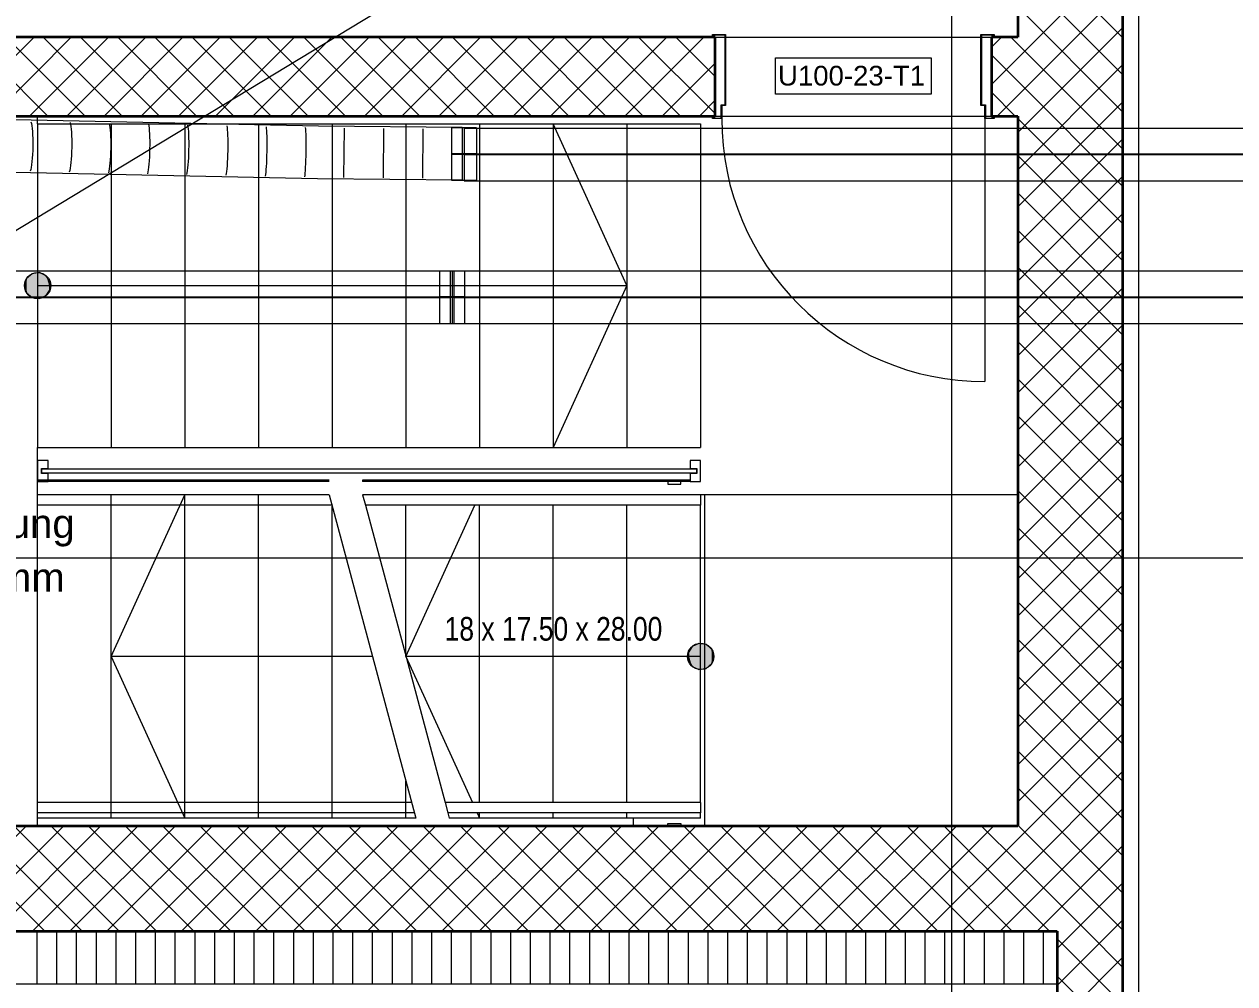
# Model space of a CAD drawing. Extents: x -982 to 937, y -179 to 616.
# Drawn here: x -426.8 to -334.8, y -60.4 to 12.6 of the extents above; entities that cross this region are included whole.
import ezdxf
from ezdxf.lldxf.tags import DXFTag

# ---------------------------------------------------------------- set-up
doc = ezdxf.new("R2010")
doc.units = 0
doc.layers.get('0').update_dxf_attribs({"lineweight": 13})
for name, color, linetype, lineweight in [('A-DETL-GENF-HDLN', 7, '_Verdeckte Linien_', 9), ('A-DOOR-____-IDEN', 7, 'Continuous', 5), ('A-DOOR-____-OTLN', 7, 'Continuous', 9), ('A-DOOR-FRAM-MCUT', 7, 'Continuous', 9), ('A-DOOR-OPNG-OTLN', 7, 'Continuous', 9), ('A-FLOR-____-OTLN', 7, 'Continuous', 9), ('A-FLOR-____-OVHD', 7, 'Strichpunkt - Fein', 9), ('A-FLOR-HRAL-MBND', 7, '_Verdeckte Linien_', 9), ('A-FLOR-HRAL-MCUT', 7, 'Continuous', 9), ('A-FLOR-HRAL-OTLN', 7, 'Continuous', 9), ('A-WALL-____-MCUT', 7, 'Continuous', 35), ('A-WALL-____-PATT', 7, 'Continuous', 35), ('S-GRID-____-OTLN', 7, 'Continuous', 5), ('S-STRS-____-IDEN', 7, 'Continuous', 9), ('S-STRS-____-MBND', 7, '_Strichpunkt - Fein', 9), ('S-STRS-____-OTLN', 7, 'Continuous', 9)]:
    doc.layers.add(name, color=color, linetype=linetype, lineweight=lineweight)
doc.layers.add('EL01_WAN_Röhre Boden', color=7, linetype='Continuous', lineweight=13, true_color=0xff6666)
doc.layers.add('EL01_WAN_Röhre Boden Typ', color=1, linetype='Continuous', lineweight=13, true_color=0xff0000)
doc.styles.get("Standard").update_dxf_attribs({"font": 'arial.ttf'})
tags = doc.linetypes.add('_Rasterlinie_', pattern=[0.375, 0.2, -0.05, 0.075, -0.05]).pattern_tags.tags
tags[10:11] = [DXFTag(74, 4), DXFTag(75, 0), DXFTag(340, '0'), DXFTag(46, 1.0), DXFTag(50, 0.0), DXFTag(44, 0.0), DXFTag(45, 0.0)]
tags[8:9] = [DXFTag(74, 4), DXFTag(75, 0), DXFTag(340, '0'), DXFTag(46, 1.0), DXFTag(50, 0.0), DXFTag(44, 0.0), DXFTag(45, 0.0)]
tags[6:7] = [DXFTag(74, 4), DXFTag(75, 0), DXFTag(340, '0'), DXFTag(46, 1.0), DXFTag(50, 0.0), DXFTag(44, 0.0), DXFTag(45, 0.0)]
tags[4:5] = [DXFTag(74, 4), DXFTag(75, 0), DXFTag(340, '0'), DXFTag(46, 1.0), DXFTag(50, 0.0), DXFTag(44, 0.0), DXFTag(45, 0.0)]
tags = doc.linetypes.add('_Strichpunkt - Fein', pattern=[0.2, 0.1, -0.05, 0, -0.05]).pattern_tags.tags
tags[10:11] = [DXFTag(74, 4), DXFTag(75, 0), DXFTag(340, '0'), DXFTag(46, 1.0), DXFTag(50, 0.0), DXFTag(44, 0.0), DXFTag(45, 0.0)]
tags[8:9] = [DXFTag(74, 4), DXFTag(75, 0), DXFTag(340, '0'), DXFTag(46, 1.0), DXFTag(50, 0.0), DXFTag(44, 0.0), DXFTag(45, 0.0)]
tags[6:7] = [DXFTag(74, 4), DXFTag(75, 0), DXFTag(340, '0'), DXFTag(46, 1.0), DXFTag(50, 0.0), DXFTag(44, 0.0), DXFTag(45, 0.0)]
tags[4:5] = [DXFTag(74, 4), DXFTag(75, 0), DXFTag(340, '0'), DXFTag(46, 1.0), DXFTag(50, 0.0), DXFTag(44, 0.0), DXFTag(45, 0.0)]
tags = doc.linetypes.add('_Verdeckte Linien_', pattern=[0.15, 0.1, -0.05]).pattern_tags.tags
tags[6:7] = [DXFTag(74, 4), DXFTag(75, 0), DXFTag(340, '0'), DXFTag(46, 1.0), DXFTag(50, 0.0), DXFTag(44, 0.0), DXFTag(45, 0.0)]
tags[4:5] = [DXFTag(74, 4), DXFTag(75, 0), DXFTag(340, '0'), DXFTag(46, 1.0), DXFTag(50, 0.0), DXFTag(44, 0.0), DXFTag(45, 0.0)]
tags = doc.linetypes.add('ACAD_ISO03W100', pattern=[30, 12, -18]).pattern_tags.tags
tags[6:7] = [DXFTag(74, 4), DXFTag(75, 0), DXFTag(340, '0'), DXFTag(46, 0.0), DXFTag(50, 0.0), DXFTag(44, 0.0), DXFTag(45, 0.0)]
tags[4:5] = [DXFTag(74, 4), DXFTag(75, 0), DXFTag(340, '0'), DXFTag(46, 0.0), DXFTag(50, 0.0), DXFTag(44, 0.0), DXFTag(45, 0.0)]
tags = doc.linetypes.add('Grundrissdarstellung Sturz', pattern=[0.25, 0.15, -0.05, 0, -0.05]).pattern_tags.tags
tags[10:11] = [DXFTag(74, 4), DXFTag(75, 0), DXFTag(340, '0'), DXFTag(46, 1.0), DXFTag(50, 0.0), DXFTag(44, 0.0), DXFTag(45, 0.0)]
tags[8:9] = [DXFTag(74, 4), DXFTag(75, 0), DXFTag(340, '0'), DXFTag(46, 1.0), DXFTag(50, 0.0), DXFTag(44, 0.0), DXFTag(45, 0.0)]
tags[6:7] = [DXFTag(74, 4), DXFTag(75, 0), DXFTag(340, '0'), DXFTag(46, 1.0), DXFTag(50, 0.0), DXFTag(44, 0.0), DXFTag(45, 0.0)]
tags[4:5] = [DXFTag(74, 4), DXFTag(75, 0), DXFTag(340, '0'), DXFTag(46, 1.0), DXFTag(50, 0.0), DXFTag(44, 0.0), DXFTag(45, 0.0)]
tags = doc.linetypes.add('Strichpunkt - Fein', pattern=[0.2, 0.1, -0.05, 0, -0.05]).pattern_tags.tags
tags[10:11] = [DXFTag(74, 4), DXFTag(75, 0), DXFTag(340, '0'), DXFTag(46, 1.0), DXFTag(50, 0.0), DXFTag(44, 0.0), DXFTag(45, 0.0)]
tags[8:9] = [DXFTag(74, 4), DXFTag(75, 0), DXFTag(340, '0'), DXFTag(46, 1.0), DXFTag(50, 0.0), DXFTag(44, 0.0), DXFTag(45, 0.0)]
tags[6:7] = [DXFTag(74, 4), DXFTag(75, 0), DXFTag(340, '0'), DXFTag(46, 1.0), DXFTag(50, 0.0), DXFTag(44, 0.0), DXFTag(45, 0.0)]
tags[4:5] = [DXFTag(74, 4), DXFTag(75, 0), DXFTag(340, '0'), DXFTag(46, 1.0), DXFTag(50, 0.0), DXFTag(44, 0.0), DXFTag(45, 0.0)]
tags = doc.linetypes.add('STRICHPUNKT2', pattern=[12.7, 6.35, -3.175, 0, -3.175]).pattern_tags.tags
tags[10:11] = [DXFTag(74, 4), DXFTag(75, 0), DXFTag(340, '0'), DXFTag(46, 0.0), DXFTag(50, 0.0), DXFTag(44, 0.0), DXFTag(45, 0.0)]
tags[8:9] = [DXFTag(74, 4), DXFTag(75, 0), DXFTag(340, '0'), DXFTag(46, 0.0), DXFTag(50, 0.0), DXFTag(44, 0.0), DXFTag(45, 0.0)]
tags[6:7] = [DXFTag(74, 4), DXFTag(75, 0), DXFTag(340, '0'), DXFTag(46, 0.0), DXFTag(50, 0.0), DXFTag(44, 0.0), DXFTag(45, 0.0)]
tags[4:5] = [DXFTag(74, 4), DXFTag(75, 0), DXFTag(340, '0'), DXFTag(46, 0.0), DXFTag(50, 0.0), DXFTag(44, 0.0), DXFTag(45, 0.0)]

# ---------------------------------------------------------------- blocks, each defined once
blk = doc.blocks.new('Referenz-A0UJ2GQRXE', base_point=(-954.019, -167.52))
at = {"layer": 'A-DETL-GENF-HDLN', "color": 0, "linetype": '_Verdeckte Linien_', "ltscale": 0.13}
blk.add_line((-178.659, 147.593), (-548.359, -76.407), dxfattribs=at)
at = {"layer": 'A-DOOR-____-IDEN', "color": 0, "linetype": 'Continuous', "ltscale": 0.13}
for p, q in [((-369.68, 10.029), (-357.84, 10.029)), ((-369.68, 7.249), (-369.68, 10.029)), ((-357.84, 10.029), (-357.84, 7.249)), ((-357.84, 7.249), (-369.68, 7.249))]:
    blk.add_line(p, q, dxfattribs=at)
at = {"layer": 'A-DOOR-____-OTLN', "color": 0, "linetype": 'Grundrissdarstellung Sturz', "ltscale": 0.13}
for p, q in [((-374.259, 11.593), (-353.259, 11.593)), ((-374.259, 5.593), (-353.259, 5.593))]:
    blk.add_line(p, q, dxfattribs=at)
at = {"layer": 'A-DOOR-FRAM-MCUT', "color": 0, "linetype": 'Continuous', "ltscale": 0.13}
for p, q in [((-374.459, 11.793), (-373.459, 11.793)), ((-374.459, 11.593), (-374.459, 11.793)), ((-374.419, 11.593), (-374.459, 11.593)), ((-374.419, 11.753), (-374.419, 11.593)), ((-373.499, 11.753), (-374.419, 11.753)), ((-373.499, 6.433), (-373.499, 11.753)), ((-373.459, 11.793), (-373.459, 6.393)), ((-354.059, 11.793), (-353.059, 11.793)), ((-354.059, 6.393), (-354.059, 11.793)), ((-354.019, 11.753), (-354.019, 6.433)), ((-353.099, 11.753), (-354.019, 11.753)), ((-353.099, 11.593), (-353.099, 11.753)), ((-353.059, 11.593), (-353.099, 11.593)), ((-353.059, 11.793), (-353.059, 11.593)), ((-374.459, 5.593), (-374.419, 5.593)), ((-374.459, 5.393), (-374.459, 5.593)), ((-374.419, 5.593), (-374.419, 5.433)), ((-373.799, 6.433), (-373.499, 6.433)), ((-373.799, 5.433), (-373.799, 6.433)), ((-373.759, 6.393), (-373.759, 5.393)), ((-373.459, 6.393), (-373.759, 6.393)), ((-353.759, 6.393), (-354.059, 6.393)), ((-354.019, 6.433), (-353.719, 6.433)), ((-353.759, 5.393), (-353.759, 6.393)), ((-353.719, 6.433), (-353.719, 5.433)), ((-353.099, 5.593), (-353.059, 5.593)), ((-353.099, 5.433), (-353.099, 5.593)), ((-353.059, 5.593), (-353.059, 5.393)), ((-373.759, 5.393), (-374.459, 5.393)), ((-374.419, 5.433), (-373.799, 5.433)), ((-353.059, 5.393), (-353.759, 5.393)), ((-353.719, 5.433), (-353.099, 5.433))]:
    blk.add_line(p, q, dxfattribs=at)
at = {"layer": 'A-DOOR-OPNG-OTLN', "color": 0, "linetype": 'Continuous', "ltscale": 0.13}
blk.add_line((-353.759, 5.393), (-353.759, -14.607), dxfattribs=at)
blk.add_ellipse((-353.759, 5.393), major_axis=(-20, 0), ratio=1, start_param=0, end_param=1.570796, dxfattribs=at)
at = {"layer": 'A-FLOR-____-OTLN', "color": 0, "linetype": 'Continuous', "ltscale": 0.13}
for p, q in [((-351.259, -23.207), (-375.359, -23.207)), ((-375.059, -23.207), (-375.059, -48.407)), ((-380.459, -48.407), (-380.459, -47.807))]:
    blk.add_line(p, q, dxfattribs=at)
at = {"layer": 'A-FLOR-____-OVHD', "color": 0, "linetype": 'Strichpunkt - Fein', "ltscale": 0.13}
blk.add_line((-342.059, -146.507), (-342.059, 184.393), dxfattribs=at)
at = {"layer": 'A-FLOR-HRAL-MBND', "color": 0, "linetype": '_Verdeckte Linien_', "ltscale": 0.13}
for p, q in [((-425.759, -22.207), (-425.759, -22.107)), ((-403.595, -22.107), (-425.759, -22.107)), ((-403.595, -22.207), (-425.759, -22.207)), ((-425.759, -24.007), (-425.759, -23.207)), ((-403.595, -23.207), (-425.759, -23.207)), ((-403.38, -24.007), (-425.759, -24.007)), ((-425.759, -47.407), (-425.759, -46.607)), ((-397.325, -46.607), (-425.759, -46.607)), ((-397.11, -47.407), (-425.759, -47.407))]:
    blk.add_line(p, q, dxfattribs=at)
at = {"layer": 'A-FLOR-HRAL-MCUT', "color": 0, "linetype": 'Continuous', "ltscale": 0.13}
for p, q in [((-424.959, -20.607), (-425.759, -20.607)), ((-425.759, -20.607), (-425.759, -22.207)), ((-424.959, -21.207), (-424.959, -20.607)), ((-375.359, -20.607), (-376.159, -20.607)), ((-376.159, -20.607), (-376.159, -21.207)), ((-375.359, -22.207), (-375.359, -20.607)), ((-425.459, -21.607), (-425.459, -21.207)), ((-425.459, -21.207), (-424.959, -21.207)), ((-375.659, -21.257), (-425.459, -21.257)), ((-425.459, -21.257), (-425.459, -21.557)), ((-425.459, -21.557), (-375.659, -21.557)), ((-424.959, -21.607), (-425.459, -21.607)), ((-424.959, -22.207), (-424.959, -21.607)), ((-376.159, -21.207), (-375.659, -21.207)), ((-375.659, -21.607), (-376.159, -21.607)), ((-376.159, -21.607), (-376.159, -22.207)), ((-375.659, -21.207), (-375.659, -21.607)), ((-375.659, -21.557), (-375.659, -21.257)), ((-425.759, -22.207), (-424.959, -22.207)), ((-376.159, -22.207), (-375.359, -22.207))]:
    blk.add_line(p, q, dxfattribs=at)
at = {"layer": 'A-FLOR-HRAL-OTLN', "color": 0, "linetype": 'Continuous', "ltscale": 0.13}
for p, q in [((-401.055, -22.107), (-401.055, -22.207)), ((-376.159, -22.107), (-401.055, -22.107)), ((-376.159, -22.207), (-401.055, -22.207)), ((-377.859, -22.207), (-377.859, -22.407)), ((-377.859, -22.407), (-377.359, -22.407)), ((-377.359, -22.407), (-376.859, -22.407)), ((-376.859, -22.407), (-376.859, -22.207)), ((-401.055, -23.207), (-400.84, -24.007)), ((-401.055, -23.207), (-400.84, -24.007)), ((-375.359, -23.207), (-401.055, -23.207)), ((-375.359, -23.207), (-375.359, -24.007)), ((-375.359, -24.007), (-400.84, -24.007)), ((-394.785, -46.607), (-394.57, -47.407)), ((-375.359, -46.607), (-394.785, -46.607)), ((-375.359, -46.607), (-375.359, -47.407)), ((-375.359, -47.407), (-394.57, -47.407)), ((-377.859, -48.407), (-377.859, -48.207)), ((-377.859, -48.207), (-377.359, -48.207)), ((-377.359, -48.207), (-376.859, -48.207)), ((-376.859, -48.207), (-376.859, -48.407))]:
    blk.add_line(p, q, dxfattribs=at)
at = {"layer": 'A-WALL-____-MCUT', "color": 0, "linetype": 'Continuous', "ltscale": 0.35}
for p, q in [((-351.259, 36.593), (-351.259, 11.593)), ((-343.259, -102.007), (-343.259, 36.593)), ((-374.259, 11.593), (-480.359, 11.593)), ((-374.259, 5.593), (-374.259, 11.593)), ((-351.259, 11.593), (-353.259, 11.593)), ((-353.259, 11.593), (-353.259, 5.593)), ((-450.659, 5.593), (-374.259, 5.593)), ((-353.259, 5.593), (-351.259, 5.593)), ((-351.259, 5.593), (-351.259, -48.407)), ((-351.259, -48.407), (-450.659, -48.407)), ((-521.359, -56.407), (-348.259, -56.407)), ((-348.259, -56.407), (-348.259, -102.007))]:
    blk.add_line(p, q, dxfattribs=at)
at = {"layer": 'A-WALL-____-MCUT', "color": 0, "linetype": 'Continuous', "lineweight": 9, "ltscale": 0.13}
blk.add_line((-521.359, -60.407), (-348.259, -60.407), dxfattribs=at)
at = {"layer": 'A-WALL-____-PATT', "color": 0, "linetype": 'Continuous', "lineweight": 9, "ltscale": 0.13}
for p, q in [((-343.259, 11.548), (-351.259, 19.548)), ((-351.259, 9.991), (-343.259, 17.991)), ((-343.259, 8.72), (-351.259, 16.72)), ((-351.259, 7.163), (-343.259, 15.163)), ((-343.259, 5.891), (-351.259, 13.891)), ((-351.259, 4.334), (-343.259, 12.334)), ((-432.025, 5.593), (-426.025, 11.593)), ((-424.985, 5.593), (-430.985, 11.593)), ((-429.197, 5.593), (-423.197, 11.593)), ((-422.156, 5.593), (-428.156, 11.593)), ((-426.368, 5.593), (-420.368, 11.593)), ((-419.328, 5.593), (-425.328, 11.593)), ((-423.54, 5.593), (-417.54, 11.593)), ((-416.499, 5.593), (-422.499, 11.593)), ((-420.711, 5.593), (-414.711, 11.593)), ((-413.671, 5.593), (-419.671, 11.593)), ((-417.883, 5.593), (-411.883, 11.593)), ((-410.843, 5.593), (-416.843, 11.593)), ((-415.054, 5.593), (-409.054, 11.593)), ((-408.014, 5.593), (-414.014, 11.593)), ((-412.226, 5.593), (-406.226, 11.593)), ((-405.186, 5.593), (-411.186, 11.593)), ((-409.398, 5.593), (-403.398, 11.593)), ((-402.357, 5.593), (-408.357, 11.593)), ((-406.569, 5.593), (-400.569, 11.593)), ((-399.529, 5.593), (-405.529, 11.593)), ((-403.741, 5.593), (-397.741, 11.593)), ((-396.7, 5.593), (-402.7, 11.593)), ((-400.912, 5.593), (-394.912, 11.593)), ((-393.872, 5.593), (-399.872, 11.593)), ((-398.084, 5.593), (-392.084, 11.593)), ((-391.044, 5.593), (-397.044, 11.593)), ((-395.255, 5.593), (-389.255, 11.593)), ((-388.215, 5.593), (-394.215, 11.593)), ((-392.427, 5.593), (-386.427, 11.593)), ((-385.387, 5.593), (-391.387, 11.593)), ((-389.599, 5.593), (-383.599, 11.593)), ((-382.558, 5.593), (-388.558, 11.593)), ((-386.77, 5.593), (-380.77, 11.593)), ((-379.73, 5.593), (-385.73, 11.593)), ((-383.942, 5.593), (-377.942, 11.593)), ((-376.901, 5.593), (-382.901, 11.593)), ((-381.113, 5.593), (-375.113, 11.593)), ((-374.259, 5.779), (-380.073, 11.593)), ((-374.259, 8.607), (-377.245, 11.593)), ((-374.259, 11.436), (-374.416, 11.593)), ((-353.259, 10.82), (-352.486, 11.593)), ((-351.259, 11.063), (-351.789, 11.593)), ((-343.259, 3.063), (-351.259, 11.063)), ((-351.259, 8.235), (-353.259, 10.235)), ((-378.285, 5.593), (-374.259, 9.619)), ((-353.259, 7.991), (-351.259, 9.991)), ((-351.259, 1.506), (-343.259, 9.506)), ((-351.446, 5.593), (-353.259, 7.406)), ((-343.259, 0.235), (-351.259, 8.235)), ((-375.456, 5.593), (-374.259, 6.79)), ((-352.829, 5.593), (-351.259, 7.163)), ((-351.259, -1.322), (-343.259, 6.678)), ((-343.259, -2.594), (-351.259, 5.406)), ((-351.259, -4.151), (-343.259, 3.849)), ((-343.259, -5.422), (-351.259, 2.578)), ((-351.259, -6.979), (-343.259, 1.021)), ((-343.259, -8.251), (-351.259, -0.251)), ((-351.259, -9.808), (-343.259, -1.808)), ((-343.259, -11.079), (-351.259, -3.079)), ((-351.259, -12.636), (-343.259, -4.636)), ((-343.259, -13.908), (-351.259, -5.908)), ((-351.259, -15.465), (-343.259, -7.465)), ((-343.259, -16.736), (-351.259, -8.736)), ((-351.259, -18.293), (-343.259, -10.293)), ((-343.259, -19.564), (-351.259, -11.564)), ((-351.259, -21.121), (-343.259, -13.121)), ((-343.259, -22.393), (-351.259, -14.393)), ((-351.259, -23.95), (-343.259, -15.95)), ((-343.259, -25.221), (-351.259, -17.221)), ((-351.259, -26.778), (-343.259, -18.778)), ((-343.259, -28.05), (-351.259, -20.05)), ((-351.259, -29.607), (-343.259, -21.607)), ((-343.259, -30.878), (-351.259, -22.878)), ((-351.259, -32.435), (-343.259, -24.435)), ((-343.259, -33.707), (-351.259, -25.707)), ((-351.259, -35.264), (-343.259, -27.264)), ((-343.259, -36.535), (-351.259, -28.535)), ((-351.259, -38.092), (-343.259, -30.092)), ((-343.259, -39.363), (-351.259, -31.363)), ((-351.259, -40.92), (-343.259, -32.92)), ((-343.259, -42.192), (-351.259, -34.192)), ((-351.259, -43.749), (-343.259, -35.749)), ((-343.259, -45.02), (-351.259, -37.02)), ((-351.259, -46.577), (-343.259, -38.577)), ((-343.259, -47.849), (-351.259, -39.849)), ((-351.259, -49.406), (-343.259, -41.406)), ((-343.259, -50.677), (-351.259, -42.677)), ((-351.259, -52.234), (-343.259, -44.234)), ((-343.259, -53.506), (-351.259, -45.506)), ((-351.259, -55.063), (-343.259, -47.063)), ((-434.628, -56.407), (-426.628, -48.407)), ((-425.21, -56.407), (-433.21, -48.407)), ((-431.8, -56.407), (-423.8, -48.407)), ((-422.382, -56.407), (-430.382, -48.407)), ((-428.971, -56.407), (-420.971, -48.407)), ((-419.553, -56.407), (-427.553, -48.407)), ((-426.143, -56.407), (-418.143, -48.407)), ((-416.725, -56.407), (-424.725, -48.407)), ((-423.314, -56.407), (-415.314, -48.407)), ((-413.896, -56.407), (-421.896, -48.407)), ((-420.486, -56.407), (-412.486, -48.407)), ((-411.068, -56.407), (-419.068, -48.407)), ((-417.657, -56.407), (-409.657, -48.407)), ((-408.239, -56.407), (-416.239, -48.407)), ((-414.829, -56.407), (-406.829, -48.407)), ((-405.411, -56.407), (-413.411, -48.407)), ((-412.001, -56.407), (-404.001, -48.407)), ((-402.583, -56.407), (-410.583, -48.407)), ((-409.172, -56.407), (-401.172, -48.407)), ((-399.754, -56.407), (-407.754, -48.407)), ((-406.344, -56.407), (-398.344, -48.407)), ((-396.926, -56.407), (-404.926, -48.407)), ((-403.515, -56.407), (-395.515, -48.407)), ((-394.097, -56.407), (-402.097, -48.407)), ((-400.687, -56.407), (-392.687, -48.407)), ((-391.269, -56.407), (-399.269, -48.407)), ((-397.858, -56.407), (-389.858, -48.407)), ((-388.44, -56.407), (-396.44, -48.407)), ((-395.03, -56.407), (-387.03, -48.407)), ((-385.612, -56.407), (-393.612, -48.407)), ((-392.202, -56.407), (-384.202, -48.407)), ((-382.784, -56.407), (-390.784, -48.407)), ((-389.373, -56.407), (-381.373, -48.407)), ((-379.955, -56.407), (-387.955, -48.407)), ((-386.545, -56.407), (-378.545, -48.407)), ((-377.127, -56.407), (-385.127, -48.407)), ((-383.716, -56.407), (-375.716, -48.407)), ((-374.298, -56.407), (-382.298, -48.407)), ((-380.888, -56.407), (-372.888, -48.407)), ((-371.47, -56.407), (-379.47, -48.407)), ((-378.059, -56.407), (-370.059, -48.407)), ((-368.641, -56.407), (-376.641, -48.407)), ((-375.231, -56.407), (-367.231, -48.407)), ((-365.813, -56.407), (-373.813, -48.407)), ((-372.403, -56.407), (-364.403, -48.407)), ((-362.985, -56.407), (-370.985, -48.407)), ((-369.574, -56.407), (-361.574, -48.407)), ((-360.156, -56.407), (-368.156, -48.407)), ((-366.746, -56.407), (-358.746, -48.407)), ((-357.328, -56.407), (-365.328, -48.407)), ((-363.917, -56.407), (-355.917, -48.407)), ((-354.499, -56.407), (-362.499, -48.407)), ((-361.089, -56.407), (-353.089, -48.407)), ((-351.671, -56.407), (-359.671, -48.407)), ((-351.259, -53.991), (-356.843, -48.407)), ((-351.259, -51.162), (-354.014, -48.407)), ((-343.259, -56.334), (-351.259, -48.334)), ((-358.26, -56.407), (-351.259, -49.406)), ((-349.775, -56.407), (-343.259, -49.891)), ((-346.014, -56.407), (-351.259, -51.162)), ((-355.432, -56.407), (-351.259, -52.234)), ((-346.947, -56.407), (-343.259, -52.719)), ((-348.843, -56.407), (-351.259, -53.991)), ((-352.604, -56.407), (-351.259, -55.063)), ((-344.118, -56.407), (-343.259, -55.548)), ((-425.819, -56.407), (-425.819, -60.407)), ((-424.319, -56.407), (-424.319, -60.407)), ((-422.819, -56.407), (-422.819, -60.407)), ((-421.319, -56.407), (-421.319, -60.407)), ((-419.819, -56.407), (-419.819, -60.407)), ((-418.319, -56.407), (-418.319, -60.407)), ((-416.819, -56.407), (-416.819, -60.407)), ((-415.319, -56.407), (-415.319, -60.407)), ((-413.819, -56.407), (-413.819, -60.407)), ((-412.319, -56.407), (-412.319, -60.407)), ((-410.819, -56.407), (-410.819, -60.407)), ((-409.319, -56.407), (-409.319, -60.407)), ((-407.819, -56.407), (-407.819, -60.407)), ((-406.319, -56.407), (-406.319, -60.407)), ((-404.819, -56.407), (-404.819, -60.407)), ((-403.319, -56.407), (-403.319, -60.407)), ((-401.819, -56.407), (-401.819, -60.407)), ((-400.319, -56.407), (-400.319, -60.407)), ((-398.819, -56.407), (-398.819, -60.407)), ((-397.319, -56.407), (-397.319, -60.407)), ((-395.819, -56.407), (-395.819, -60.407)), ((-394.319, -56.407), (-394.319, -60.407)), ((-392.819, -56.407), (-392.819, -60.407)), ((-391.319, -56.407), (-391.319, -60.407)), ((-389.819, -56.407), (-389.819, -60.407)), ((-388.319, -56.407), (-388.319, -60.407)), ((-386.819, -56.407), (-386.819, -60.407)), ((-385.319, -56.407), (-385.319, -60.407)), ((-383.819, -56.407), (-383.819, -60.407)), ((-382.319, -56.407), (-382.319, -60.407)), ((-380.819, -56.407), (-380.819, -60.407)), ((-379.319, -56.407), (-379.319, -60.407)), ((-377.819, -56.407), (-377.819, -60.407)), ((-376.319, -56.407), (-376.319, -60.407)), ((-374.819, -56.407), (-374.819, -60.407)), ((-373.319, -56.407), (-373.319, -60.407)), ((-371.819, -56.407), (-371.819, -60.407)), ((-370.319, -56.407), (-370.319, -60.407)), ((-368.819, -56.407), (-368.819, -60.407)), ((-367.319, -56.407), (-367.319, -60.407)), ((-365.819, -56.407), (-365.819, -60.407)), ((-364.319, -56.407), (-364.319, -60.407)), ((-362.819, -56.407), (-362.819, -60.407)), ((-361.319, -56.407), (-361.319, -60.407)), ((-359.819, -56.407), (-359.819, -60.407)), ((-358.319, -56.407), (-358.319, -60.407)), ((-356.819, -56.407), (-356.819, -60.407)), ((-355.319, -56.407), (-355.319, -60.407)), ((-353.819, -56.407), (-353.819, -60.407)), ((-352.319, -56.407), (-352.319, -60.407)), ((-350.819, -56.407), (-350.819, -60.407)), ((-349.319, -56.407), (-349.319, -60.407)), ((-348.259, -57.719), (-346.947, -56.407)), ((-348.259, -60.548), (-344.118, -56.407)), ((-343.259, -61.991), (-348.259, -56.991)), ((-343.259, -59.162), (-346.014, -56.407)), ((-348.259, -63.376), (-343.259, -58.376)), ((-343.259, -64.819), (-348.259, -59.819))]:
    blk.add_line(p, q, dxfattribs=at)
at = {"layer": 'S-GRID-____-OTLN', "color": 0, "linetype": '_Rasterlinie_', "ltscale": 0.13}
for p, q in [((-356.259, -167.52), (-356.259, 592.593)), ((-948.537, -28.007), (290.332, -28.007))]:
    blk.add_line(p, q, dxfattribs=at)
at = {"layer": 'S-STRS-____-MBND', "color": 0, "linetype": '_Strichpunkt - Fein', "ltscale": 0.13}
for p, q in [((-425.759, 5.593), (-450.659, 5.593)), ((-425.759, 4.993), (-425.759, 5.593)), ((-425.759, 4.993), (-425.759, -19.607)), ((-425.759, 4.993), (-375.359, 4.993)), ((-425.759, 4.993), (-425.759, -19.607)), ((-420.159, 4.993), (-420.159, -19.607)), ((-420.159, 4.993), (-420.159, -19.607)), ((-414.559, 4.993), (-414.559, -19.607)), ((-414.559, 4.993), (-414.559, -19.607)), ((-408.959, 4.993), (-408.959, -19.607)), ((-408.959, 4.993), (-408.959, -19.607)), ((-403.359, 4.993), (-403.359, -19.607)), ((-403.359, 4.993), (-403.359, -19.607)), ((-397.759, 4.993), (-397.759, -19.607)), ((-397.759, 4.993), (-397.759, -19.607)), ((-392.159, 4.993), (-392.159, -19.607)), ((-392.159, 4.993), (-392.159, -19.607)), ((-386.559, 4.993), (-386.559, -19.607)), ((-386.559, 4.993), (-386.559, -19.607)), ((-380.959, 4.993), (-380.959, -19.607)), ((-380.959, 4.993), (-380.959, -19.607)), ((-375.359, 4.993), (-375.359, -19.607)), ((-425.759, -23.207), (-425.759, -19.607)), ((-425.759, -19.607), (-375.359, -19.607)), ((-425.759, -47.807), (-425.759, -23.207)), ((-403.595, -23.207), (-425.759, -23.207)), ((-420.159, -47.807), (-420.159, -23.207)), ((-420.159, -47.807), (-420.159, -23.207)), ((-414.559, -47.807), (-414.559, -23.207)), ((-414.559, -47.807), (-414.559, -23.207)), ((-408.959, -47.807), (-408.959, -23.207)), ((-408.959, -47.807), (-408.959, -23.207)), ((-403.595, -23.207), (-397.003, -47.807)), ((-403.359, -47.807), (-403.359, -24.087)), ((-403.359, -47.807), (-403.359, -24.087)), ((-397.759, -47.807), (-397.759, -44.987)), ((-397.759, -47.807), (-397.759, -44.987)), ((-425.759, -48.407), (-425.759, -47.807)), ((-397.003, -47.807), (-425.759, -47.807)), ((-450.659, -48.407), (-425.759, -48.407))]:
    blk.add_line(p, q, dxfattribs=at)
at = {"layer": 'S-STRS-____-MBND', "color": 0, "linetype": '_Verdeckte Linien_', "ltscale": 0.13}
for p, q in [((-380.959, -7.307), (-386.559, 4.993)), ((-426.174, -6.398), (-426.6, -6.767)), ((-425.617, -6.317), (-426.174, -6.398)), ((-425.104, -6.551), (-425.617, -6.317)), ((-426.6, -6.767), (-426.759, -7.307)), ((-426.759, -7.307), (-426.6, -7.848)), ((-425.759, -7.307), (-380.959, -7.307)), ((-424.799, -7.025), (-425.104, -6.551)), ((-424.799, -7.589), (-424.799, -7.025)), ((-380.959, -7.307), (-386.559, -19.607)), ((-426.6, -7.848), (-426.174, -8.217)), ((-426.174, -8.217), (-425.617, -8.297)), ((-425.617, -8.297), (-425.104, -8.063)), ((-425.104, -8.063), (-424.799, -7.589)), ((-420.159, -35.507), (-414.559, -23.207)), ((-400.299, -35.507), (-420.159, -35.507)), ((-420.159, -35.507), (-414.559, -47.807))]:
    blk.add_line(p, q, dxfattribs=at)
at = {"layer": 'S-STRS-____-MBND', "color": 0, "linetype": 'Continuous', "ltscale": 0.13}
for p, q in [((-400.84, -24.007), (-394.785, -46.607)), ((-394.57, -47.407), (-394.463, -47.807))]:
    blk.add_line(p, q, dxfattribs=at)
at = {"layer": 'S-STRS-____-MBND', "color": 0, "linetype": '_Verdeckte Linien_', "ltscale": 0.13}
blk.add_circle((-425.759, -7.307), 1, dxfattribs=at)
for points in [[(-426.174, -8.217), (-426.6, -6.767), (-426.174, -6.398)], [(-426.213, -8.198), (-426.347, -6.498), (-426.213, -6.416)], [(-426.068, -8.258), (-426.213, -6.416), (-426.068, -6.356)], [(-426.213, -8.198), (-426.213, -6.416), (-426.068, -8.258)], [(-425.617, -8.297), (-426.174, -6.398), (-425.617, -6.317)], [(-426.174, -8.217), (-426.174, -6.398), (-425.617, -8.297)], [(-425.915, -8.295), (-426.068, -6.356), (-425.915, -6.32)], [(-426.068, -8.258), (-426.068, -6.356), (-425.915, -8.295)], [(-425.759, -8.307), (-425.915, -6.32), (-425.759, -6.307)], [(-425.915, -8.295), (-425.915, -6.32), (-425.759, -8.307)], [(-425.759, -8.307), (-425.759, -6.307), (-425.603, -8.295)], [(-425.603, -8.295), (-425.759, -6.307), (-425.603, -6.32)], [(-425.617, -8.297), (-425.617, -6.317), (-425.104, -8.063)], [(-425.104, -8.063), (-425.617, -6.317), (-425.104, -6.551)], [(-425.603, -8.295), (-425.603, -6.32), (-425.45, -8.258)], [(-425.45, -8.258), (-425.603, -6.32), (-425.45, -6.356)], [(-425.45, -8.258), (-425.45, -6.356), (-425.305, -8.198)], [(-425.305, -8.198), (-425.45, -6.356), (-425.305, -6.416)], [(-425.305, -8.198), (-425.305, -6.416), (-425.171, -8.116)], [(-425.171, -8.116), (-425.305, -6.416), (-425.171, -6.498)], [(-426.6, -7.848), (-426.759, -7.307), (-426.6, -6.767)], [(-426.747, -7.464), (-426.759, -7.307), (-426.747, -7.151)], [(-426.71, -7.616), (-426.747, -7.151), (-426.71, -6.998)], [(-426.747, -7.464), (-426.747, -7.151), (-426.71, -7.616)], [(-426.65, -7.761), (-426.71, -6.998), (-426.65, -6.853)], [(-426.71, -7.616), (-426.71, -6.998), (-426.65, -7.761)], [(-426.568, -7.895), (-426.65, -6.853), (-426.568, -6.719)], [(-426.65, -7.761), (-426.65, -6.853), (-426.568, -7.895)], [(-426.6, -7.848), (-426.6, -6.767), (-426.174, -8.217)], [(-426.466, -8.014), (-426.568, -6.719), (-426.466, -6.6)], [(-426.568, -7.895), (-426.568, -6.719), (-426.466, -8.014)], [(-426.347, -8.116), (-426.466, -6.6), (-426.347, -6.498)], [(-426.466, -8.014), (-426.466, -6.6), (-426.347, -8.116)], [(-426.347, -8.116), (-426.347, -6.498), (-426.213, -8.198)], [(-425.171, -8.116), (-425.171, -6.498), (-425.052, -8.014)], [(-425.052, -8.014), (-425.171, -6.498), (-425.052, -6.6)], [(-425.104, -8.063), (-425.104, -6.551), (-424.799, -7.589)], [(-424.799, -7.589), (-425.104, -6.551), (-424.799, -7.025)], [(-425.052, -8.014), (-425.052, -6.6), (-424.95, -7.895)], [(-424.95, -7.895), (-425.052, -6.6), (-424.95, -6.719)], [(-424.95, -7.895), (-424.95, -6.719), (-424.868, -7.761)], [(-424.868, -7.761), (-424.95, -6.719), (-424.868, -6.853)], [(-424.868, -7.761), (-424.868, -6.853), (-424.808, -7.616)], [(-424.808, -7.616), (-424.868, -6.853), (-424.808, -6.998)], [(-424.808, -7.616), (-424.808, -6.998), (-424.771, -7.464)], [(-424.771, -7.464), (-424.808, -6.998), (-424.771, -7.151)], [(-424.771, -7.464), (-424.771, -7.151), (-424.759, -7.307)]]:
    blk.add_solid(points, dxfattribs=at)
at = {"layer": 'S-STRS-____-OTLN', "color": 0, "linetype": '_Verdeckte Linien_', "ltscale": 0.13}
for p, q in [((-397.759, -35.507), (-397.759, -24.007)), ((-392.159, -46.607), (-392.159, -24.007)), ((-386.559, -46.607), (-386.559, -24.007)), ((-380.959, -46.607), (-380.959, -24.007)), ((-375.359, -46.607), (-375.359, -24.007)), ((-392.159, -47.807), (-392.159, -47.407)), ((-386.559, -47.807), (-386.559, -47.407)), ((-380.959, -47.807), (-380.959, -47.407)), ((-375.359, -47.807), (-375.359, -47.407))]:
    blk.add_line(p, q, dxfattribs=at)
at = {"layer": 'S-STRS-____-OTLN', "color": 0, "linetype": 'Continuous', "ltscale": 0.13}
for p, q in [((-397.759, -35.507), (-397.759, -24.007)), ((-397.759, -35.507), (-392.523, -24.007)), ((-392.159, -46.607), (-392.159, -24.007)), ((-386.559, -46.607), (-386.559, -24.007)), ((-380.959, -46.607), (-380.959, -24.007)), ((-375.359, -46.607), (-375.359, -24.007)), ((-376.014, -34.751), (-376.318, -35.225)), ((-375.501, -34.517), (-376.014, -34.751)), ((-374.944, -34.598), (-375.501, -34.517)), ((-374.518, -34.967), (-374.944, -34.598)), ((-374.359, -35.507), (-374.518, -34.967)), ((-392.159, -35.507), (-397.759, -35.507)), ((-397.759, -35.507), (-392.705, -46.607)), ((-386.559, -35.507), (-392.159, -35.507)), ((-380.959, -35.507), (-386.559, -35.507)), ((-375.359, -35.507), (-380.959, -35.507)), ((-376.318, -35.225), (-376.318, -35.789)), ((-376.318, -35.789), (-376.014, -36.263)), ((-374.518, -36.048), (-374.359, -35.507)), ((-376.014, -36.263), (-375.501, -36.497)), ((-375.501, -36.497), (-374.944, -36.417)), ((-374.944, -36.417), (-374.518, -36.048)), ((-392.159, -47.807), (-394.463, -47.807)), ((-392.341, -47.407), (-392.159, -47.807)), ((-392.159, -47.807), (-392.159, -47.407)), ((-386.559, -47.807), (-392.159, -47.807)), ((-386.559, -47.807), (-386.559, -47.407)), ((-380.959, -47.807), (-386.559, -47.807)), ((-380.959, -47.807), (-380.959, -47.407)), ((-375.359, -47.807), (-380.959, -47.807)), ((-375.359, -47.807), (-375.359, -47.407))]:
    blk.add_line(p, q, dxfattribs=at)
blk.add_circle((-375.359, -35.507), 1, dxfattribs=at)
for points in [[(-376.014, -36.263), (-376.318, -35.225), (-376.014, -34.751)], [(-376.168, -36.095), (-376.25, -35.053), (-376.168, -34.919)], [(-376.066, -36.214), (-376.168, -34.919), (-376.066, -34.8)], [(-376.168, -36.095), (-376.168, -34.919), (-376.066, -36.214)], [(-375.947, -36.316), (-376.066, -34.8), (-375.947, -34.698)], [(-376.066, -36.214), (-376.066, -34.8), (-375.947, -36.316)], [(-375.501, -36.497), (-376.014, -34.751), (-375.501, -34.517)], [(-376.014, -36.263), (-376.014, -34.751), (-375.501, -36.497)], [(-375.813, -36.398), (-375.947, -34.698), (-375.813, -34.616)], [(-375.947, -36.316), (-375.947, -34.698), (-375.813, -36.398)], [(-375.668, -36.458), (-375.813, -34.616), (-375.668, -34.556)], [(-375.813, -36.398), (-375.813, -34.616), (-375.668, -36.458)], [(-375.515, -36.495), (-375.668, -34.556), (-375.515, -34.52)], [(-375.668, -36.458), (-375.668, -34.556), (-375.515, -36.495)], [(-375.359, -36.507), (-375.515, -34.52), (-375.359, -34.507)], [(-375.515, -36.495), (-375.515, -34.52), (-375.359, -36.507)], [(-375.501, -36.497), (-375.501, -34.517), (-374.944, -36.417)], [(-374.944, -36.417), (-375.501, -34.517), (-374.944, -34.598)], [(-375.359, -36.507), (-375.359, -34.507), (-375.203, -36.495)], [(-375.203, -36.495), (-375.359, -34.507), (-375.203, -34.52)], [(-375.203, -36.495), (-375.203, -34.52), (-375.05, -36.458)], [(-375.05, -36.458), (-375.203, -34.52), (-375.05, -34.556)], [(-375.05, -36.458), (-375.05, -34.556), (-374.905, -36.398)], [(-374.905, -36.398), (-375.05, -34.556), (-374.905, -34.616)], [(-374.944, -36.417), (-374.944, -34.598), (-374.518, -36.048)], [(-374.518, -36.048), (-374.944, -34.598), (-374.518, -34.967)], [(-374.905, -36.398), (-374.905, -34.616), (-374.771, -36.316)], [(-374.771, -36.316), (-374.905, -34.616), (-374.771, -34.698)], [(-374.771, -36.316), (-374.771, -34.698), (-374.652, -36.214)], [(-374.652, -36.214), (-374.771, -34.698), (-374.652, -34.8)], [(-374.652, -36.214), (-374.652, -34.8), (-374.55, -36.095)], [(-374.55, -36.095), (-374.652, -34.8), (-374.55, -34.919)], [(-374.55, -36.095), (-374.55, -34.919), (-374.468, -35.961)], [(-374.468, -35.961), (-374.55, -34.919), (-374.468, -35.053)], [(-374.518, -36.048), (-374.518, -34.967), (-374.359, -35.507)], [(-376.347, -35.664), (-376.359, -35.507), (-376.347, -35.351)], [(-376.31, -35.816), (-376.347, -35.351), (-376.31, -35.198)], [(-376.347, -35.664), (-376.347, -35.351), (-376.31, -35.816)], [(-376.318, -35.789), (-376.318, -35.225), (-376.014, -36.263)], [(-376.25, -35.961), (-376.31, -35.198), (-376.25, -35.053)], [(-376.31, -35.816), (-376.31, -35.198), (-376.25, -35.961)], [(-376.25, -35.961), (-376.25, -35.053), (-376.168, -36.095)], [(-374.468, -35.961), (-374.468, -35.053), (-374.408, -35.816)], [(-374.408, -35.816), (-374.468, -35.053), (-374.408, -35.198)], [(-374.408, -35.816), (-374.408, -35.198), (-374.371, -35.664)], [(-374.371, -35.664), (-374.408, -35.198), (-374.371, -35.351)], [(-374.371, -35.664), (-374.371, -35.351), (-374.359, -35.507)]]:
    blk.add_solid(points, dxfattribs=at)
at = {"layer": 'A-DOOR-____-IDEN', "color": 0, "linetype": 'Continuous', "ltscale": 0.13, "insert": (-369.48, 9.411), "char_height": 1.5, "attachment_point": 1}
blk.add_mtext('{\\fArial;U100-23-T1}', dxfattribs=at)
at = {"layer": 'S-STRS-____-IDEN', "color": 0, "linetype": 'Continuous', "lineweight": 5, "ltscale": 0.13, "insert": (-394.822, -32.509), "char_height": 1.8, "attachment_point": 1}
blk.add_mtext('{\\W0.8;\\fArial;18 x 17.50 x 28.00}', dxfattribs=at)
blk = doc.blocks.new('Steckverbinder-A0UJ2GU7XE', base_point=(-394.286, 0.717))
at = {"color": 0, "linetype": 'ByBlock', "lineweight": -2, "ltscale": 0.13}
for p, q in [((-392.386, 4.707), (-394.286, 4.707)), ((-394.286, 4.707), (-394.286, 3.542)), ((-393.336, 4.717), (-393.336, 0.717)), ((-392.386, 4.707), (-392.386, 3.542)), ((-394.286, 3.542), (-394.286, 1.893)), ((-392.386, 3.542), (-392.386, 1.893)), ((-394.286, 1.893), (-394.286, 0.727)), ((-392.386, 1.893), (-392.386, 0.727)), ((-394.286, 0.727), (-392.386, 0.727))]:
    blk.add_line(p, q, dxfattribs=at)
at = {"color": 0, "linetype": 'STRICHPUNKT2', "lineweight": 25, "ltscale": 0.25}
blk.add_line((-394.286, 2.717), (-392.386, 2.717), dxfattribs=at)
blk = doc.blocks.new('Wickelfalzrohr-A0UJ2GX5XE', base_point=(-394.084, -10.194))
at = {"color": 0, "linetype": 'ByBlock', "lineweight": -2, "ltscale": 0.13}
for p, q in [((-274.084, -6.194), (-394.084, -6.194)), ((-394.084, -7.365), (-394.084, -6.194)), ((-394.084, -9.022), (-394.084, -7.365)), ((-394.084, -10.194), (-394.084, -9.022)), ((-394.084, -10.194), (-274.084, -10.194))]:
    blk.add_line(p, q, dxfattribs=at)
at = {"color": 0, "linetype": 'STRICHPUNKT2', "lineweight": 25, "ltscale": 0.25}
blk.add_line((-394.084, -8.194), (-274.084, -8.194), dxfattribs=at)
blk = doc.blocks.new('Wickelfalzrohr-A0UJ2GXBXE', base_point=(-475.606, -10.194))
at = {"color": 0, "linetype": 'ByBlock', "lineweight": -2, "ltscale": 0.13}
for p, q in [((-394.384, -6.194), (-475.606, -6.194)), ((-475.606, -7.365), (-475.606, -6.194)), ((-394.384, -7.365), (-394.384, -6.194)), ((-475.606, -9.022), (-475.606, -7.365)), ((-394.384, -9.022), (-394.384, -7.365)), ((-475.606, -10.194), (-475.606, -9.022)), ((-394.384, -10.194), (-394.384, -9.022)), ((-475.606, -10.194), (-394.384, -10.194))]:
    blk.add_line(p, q, dxfattribs=at)
at = {"color": 0, "linetype": 'STRICHPUNKT2', "lineweight": 25, "ltscale": 0.25}
blk.add_line((-475.606, -8.194), (-394.384, -8.194), dxfattribs=at)
blk = doc.blocks.new('Wickelfalzrohr-A0UJ2GZ9XE', base_point=(-393.334, 0.655))
at = {"color": 0, "linetype": 'ByBlock', "lineweight": -2, "ltscale": 0.13}
for p, q in [((-273.334, 4.655), (-393.334, 4.655)), ((-393.334, 4.655), (-393.334, 3.484)), ((-393.334, 3.484), (-393.334, 1.827)), ((-393.334, 1.827), (-393.334, 0.655)), ((-393.334, 0.655), (-273.334, 0.655))]:
    blk.add_line(p, q, dxfattribs=at)
at = {"color": 0, "linetype": 'STRICHPUNKT2', "lineweight": 25, "ltscale": 0.25}
blk.add_line((-273.334, 2.655), (-393.334, 2.655), dxfattribs=at)
blk = doc.blocks.new('MText-A0UJ2H1BXE', base_point=(-447.741, -30.587))
at = {"color": 0, "lineweight": -2, "char_height": 2.1875, "attachment_point": 1}
for s, insert in [('{\\fArial;Bodenaussparung}', (-447.741, -24.307)), ('{\\fArial;250x250x350mm}', (-447.134, -28.399))]:
    blk.add_mtext(s, dxfattribs=dict(at, insert=insert))
blk = doc.blocks.new('Flexrohr-A0UJ2H1HXE', base_point=(-467.097, 0.294))
at = {"color": 0, "linetype": 'ByBlock', "lineweight": -2, "ltscale": 0.13}
for p, q in [((-460.337, 4.616), (-461.704, 4.52)), ((-458.926, 4.715), (-460.337, 4.616)), ((-448.065, 5.23), (-458.926, 4.715)), ((-437.159, 5.375), (-448.065, 5.23)), ((-426.247, 5.272), (-437.159, 5.375)), ((-415.331, 5.046), (-426.247, 5.272)), ((-404.412, 4.82), (-415.331, 5.046)), ((-393.486, 4.717), (-404.412, 4.82)), ((-402.46, 4.682), (-402.506, 0.922)), ((-399.469, 4.654), (-399.499, 0.894)), ((-396.477, 4.625), (-396.493, 0.865)), ((-393.486, 4.717), (-393.486, 0.717)), ((-465.757, 4.312), (-467.097, 4.294)), ((-467.097, 4.294), (-467.097, 0.294)), ((-464.413, 4.36), (-465.757, 4.312)), ((-463.063, 4.432), (-464.413, 4.36)), ((-461.704, 4.52), (-463.063, 4.432)), ((-447.949, 1.232), (-458.734, 0.72)), ((-437.152, 1.375), (-447.949, 1.232)), ((-426.307, 1.272), (-437.152, 1.375)), ((-415.414, 1.046), (-426.307, 1.272)), ((-404.472, 0.82), (-415.414, 1.046)), ((-465.661, 0.313), (-467.097, 0.294)), ((-464.24, 0.364), (-465.661, 0.313)), ((-462.835, 0.439), (-464.24, 0.364)), ((-461.444, 0.529), (-462.835, 0.439)), ((-460.067, 0.626), (-461.444, 0.529)), ((-458.734, 0.72), (-460.067, 0.626)), ((-393.486, 0.717), (-404.472, 0.82))]:
    blk.add_line(p, q, dxfattribs=at)
at = {"color": 0, "linetype": 'ByBlock', "lineweight": -2, "ltscale": 0.13, "extrusion": (0, 0, -1)}
for centre, major_axis, ratio in [((-455.956, 2.854), (-0.089, 1.998), 0.184848), ((-453.012, 2.993), (-0.079, 1.998), 0.18223), ((-450.069, 3.133), (-0.068, 1.999), 0.179606), ((-447.121, 3.243), (-0.056, 1.999), 0.176006), ((-444.164, 3.282), (-0.04, 2), 0.170128), ((-441.207, 3.321), (-0.025, 2), 0.164233), ((-438.251, 3.36), (-0.009, 2), 0.158324), ((-435.286, 3.357), (0.002, 2), 0.151215), ((-432.317, 3.329), (0.011, 2), 0.143395), ((-429.349, 3.301), (0.021, 2), 0.135563), ((-426.38, 3.273), (0.03, 2), 0.12772), ((-423.399, 3.212), (0.033, 2), 0.118027), ((-420.419, 3.151), (0.036, 2), 0.108253), ((-417.438, 3.089), (0.039, 2), 0.09847), ((-414.454, 3.027), (0.04, 2), 0.088087), ((-411.462, 2.965), (0.037, 2), 0.076358), ((-408.471, 2.903), (0.034, 2), 0.064616), ((-405.479, 2.841), (0.031, 2), 0.052866), ((-461.841, 2.507), (-0.131, 1.996), 0.167367), ((-458.9, 2.712), (-0.102, 1.997), 0.187406)]:
    blk.add_ellipse(centre, major_axis=major_axis, ratio=ratio, start_param=0.348166, end_param=2.793427, dxfattribs=at)
at = {"color": 0, "linetype": 'ByBlock', "lineweight": -2, "ltscale": 0.13}
blk.add_ellipse((-464.808, 2.345), major_axis=(0.075, -1.999), ratio=0.091229, start_param=0.348166, end_param=2.793427, dxfattribs=at)
blk = doc.blocks.new('Steckverbinder-A0UJ2H21XE', base_point=(-395.184, -10.194))
at = {"color": 0, "linetype": 'ByBlock', "lineweight": -2, "ltscale": 0.13}
for p, q in [((-393.284, -6.204), (-395.184, -6.204)), ((-395.184, -7.37), (-395.184, -6.204)), ((-394.234, -10.194), (-394.234, -6.194)), ((-393.284, -7.37), (-393.284, -6.204)), ((-395.184, -9.018), (-395.184, -7.37)), ((-393.284, -9.018), (-393.284, -7.37)), ((-395.184, -10.184), (-395.184, -9.018)), ((-393.284, -10.184), (-393.284, -9.018)), ((-395.184, -10.184), (-393.284, -10.184))]:
    blk.add_line(p, q, dxfattribs=at)
at = {"color": 0, "linetype": 'STRICHPUNKT2', "lineweight": 25, "ltscale": 0.25}
blk.add_line((-393.284, -8.194), (-395.184, -8.194), dxfattribs=at)

msp = doc.modelspace()

# ---------------------------------------------------------------- block references
at = {"color": 9, "lineweight": 25, "ltscale": 0.25, "true_color": 0xc0c0c0}
msp.add_blockref('Referenz-A0UJ2GQRXE', (-954.019, -167.52), dxfattribs=at)
at = {"layer": 'EL01_WAN_Röhre Boden', "color": 94, "linetype": 'ACAD_ISO03W100', "ltscale": 1.3, "true_color": 0x009900}
for name, p in [('Flexrohr-A0UJ2H1HXE', (-467.097, 0.294)), ('Steckverbinder-A0UJ2GU7XE', (-394.286, 0.717))]:
    msp.add_blockref(name, p, dxfattribs=at)
at = {"layer": 'EL01_WAN_Röhre Boden', "color": 94, "linetype": 'ACAD_ISO03W100', "ltscale": 0.13, "true_color": 0x009900}
msp.add_blockref('Wickelfalzrohr-A0UJ2GZ9XE', (-393.334, 0.655), dxfattribs=at)
at = {"layer": 'EL01_WAN_Röhre Boden', "color": 1, "linetype": 'ACAD_ISO03W100', "ltscale": 0.13, "true_color": 0xff0000}
for name, p in [('Wickelfalzrohr-A0UJ2GXBXE', (-475.606, -10.194)), ('Steckverbinder-A0UJ2H21XE', (-395.184, -10.194)), ('Wickelfalzrohr-A0UJ2GX5XE', (-394.084, -10.194))]:
    msp.add_blockref(name, p, dxfattribs=at)
at = {"layer": 'EL01_WAN_Röhre Boden Typ', "color": 1, "linetype": 'Continuous', "ltscale": 1.3, "true_color": 0xff0000}
msp.add_blockref('MText-A0UJ2H1BXE', (-447.741, -30.587), dxfattribs=at)

doc.saveas('drawing.dxf')
